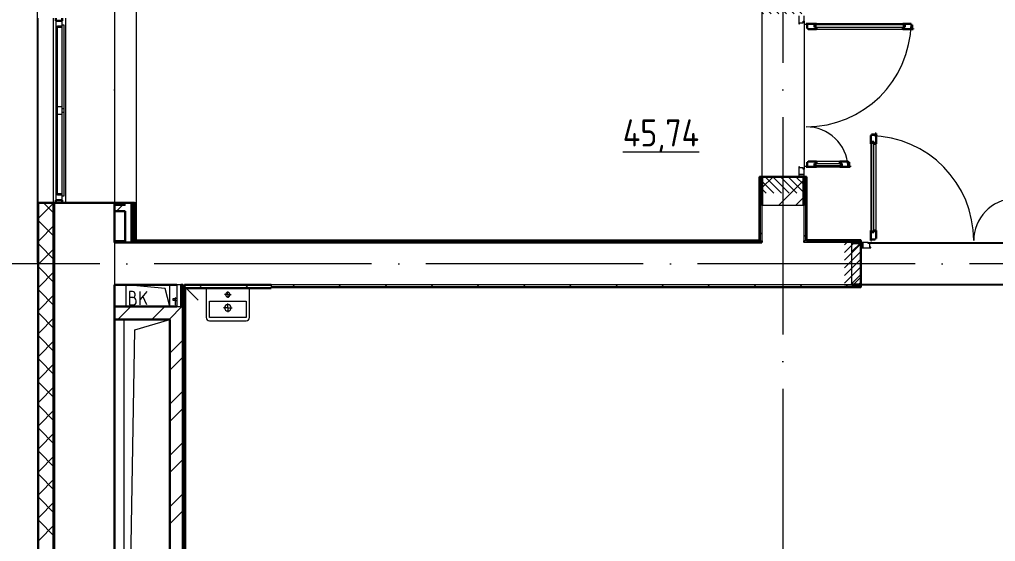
# Model space of a CAD drawing. Header units: millimetres. Extents: x -88595 to 880822, y -1054509 to -148035.
# Drawn here: x 145590 to 154568, y -279259 to -274454 of the extents above; entities that cross this region are included whole.
import ezdxf

# ---------------------------------------------------------------- set-up
doc = ezdxf.new("R2010")
doc.units = ezdxf.units.MM
doc.linetypes.add('ADSK_Линия сетки', pattern=[25, 20, -2.5, 0, -2.5])
doc.linetypes.add('ADSK_Штриховая_ш2 п1_5', pattern=[4.5, 3, -1.5])
for name, color, linetype, lineweight in [('_ Окна', 7, 'Continuous', 30), ('Двери', 7, 'Continuous', 9), ('Марки помещений', 7, 'Continuous', 20), ('Оборудование', 7, 'Continuous', 18), ('Ограждение', 7, 'Continuous', 9), ('Окна', 7, 'Continuous', 9), ('Оси', 7, 'Continuous', 9), ('Перекрытие', 7, 'Continuous', 18), ('Стены внутренние', 7, 'Continuous', 18), ('Стены наружные', 7, 'Continuous', 18), ('Стены штриховка', 7, 'Continuous', 9), ('Узлы', 7, 'Continuous', 18)]:
    doc.layers.add(name, color=color, linetype=linetype, lineweight=lineweight)
doc.layers.add('Двери открывание', color=7, linetype='Continuous', lineweight=9, true_color=0xc0c0c0)
doc.styles.add('GOST Common_3', font='GOST_Common.ttf', dxfattribs={"width": 0.9, "height": 2.5})

# ---------------------------------------------------------------- blocks, each defined once
blk = doc.blocks.new('1 этаж')
at = {"layer": 'Двери', "lineweight": 18, "true_color": 0xff0000}
h = blk.add_hatch(dxfattribs=at)
h.set_pattern_fill('FP_2', color=1, angle=-90, style=0, pattern_type=2)
h.set_pattern_definition([(315, (188742.71, 653287.605), (35.3553, 35.3553), [])])
h.paths.add_polyline_path([(188547.7, 652412.6), (188547.7, 652262.6), (188937.7, 652262.6), (188937.7, 652412.6), (188597.1, 652412.6)])
h.paths.add_polyline_path([(188547.7, 653912.6), (188937.7, 653912.6), (188937.7, 654062.6), (188547.7, 654062.6)])
h = blk.add_hatch(dxfattribs=at)
h.set_pattern_fill('FP_2', color=1, style=0, pattern_type=2)
h.set_pattern_definition([(45, (190082.71, 651612.605), (-35.3553, 35.3553), [])])
h.paths.add_polyline_path([(190957.7, 651417.6), (191107.7, 651417.6), (191107.7, 651807.6), (190957.7, 651807.6), (190957.7, 651466.9)])
h.paths.add_polyline_path([(189457.7, 651417.6), (189457.7, 651807.6), (189307.7, 651807.6), (189307.7, 651417.6)])
at = {"layer": 'Ограждение'}
h = blk.add_hatch(dxfattribs=at)
h.set_pattern_fill('FP_25', color=256, style=0, pattern_type=2)
h.set_pattern_definition([(0, (215928.7, 665702.34), (0, 600), []), (90, (215928.7, 665702.34), (-600, 4e-14), [])])
h.paths.add_polyline_path([(188957.7, 651827.6), (188962.7, 651832.6), (188962.7, 652412.6), (188957.7, 652412.6), (188957.7, 651829.3)])
at = {"lineweight": 18}
for p, q in [((183060.5, 651384.2), (182700.7, 651417.6)), ((182700.7, 651217.6), (182700.7, 651417.6)), ((183100.7, 651217.6), (183060.5, 651384.2)), ((182759.8, 651355.3), (182729.8, 651355.3)), ((182729.8, 651355.3), (182729.8, 651235.3)), ((182763.1, 651302), (182729.8, 651302)), ((182783.1, 651322), (182783.1, 651332)), ((182889.8, 651355.3), (182829.8, 651283.8)), ((182829.8, 651235.3), (182829.8, 651355.3)), ((182889.8, 651235.3), (182853.8, 651312.5)), ((182729.8, 651235.3), (182766.4, 651235.3)), ((182793.1, 651262), (182793.1, 651272)), ((182682.7, 645462.6), (182682.7, 651097.6)), ((182781, 651002.8), (183100.7, 651097.6)), ((182682.7, 645462.6), (182781, 651002.8))]:
    blk.add_line(p, q, dxfattribs=at)
for centre, radius, start, end in [((182759.8, 651332), 23.3, 0, 90), ((182763.1, 651322), 20, 270, 0), ((182763.1, 651272), 30, 0, 90), ((182766.4, 651262), 26.7, 270, 0)]:
    blk.add_arc(centre, radius, start, end, dxfattribs=at)
at = {"layer": '_ Окна'}
for p, q in [((182052.7, 653872.6), (182052.7, 653847.6)), ((182052.7, 653847.6), (182110.7, 653847.6)), ((182110.7, 653847.6), (182110.7, 653872.6)), ((182110.7, 652197.6), (182052.7, 652197.6)), ((182052.7, 652197.6), (182052.7, 652172.6)), ((182110.7, 652172.6), (182110.7, 652197.6))]:
    blk.add_line(p, q, dxfattribs=at)
at = {"layer": '_ Окна', "lineweight": 18}
for p, q in [((182110.7, 653847.6), (182052.7, 653847.6)), ((182052.7, 653847.6), (182052.7, 653788.2)), ((182110.7, 653809.6), (182110.7, 653847.6)), ((182052.7, 653788.2), (182069.7, 653783.6)), ((182069.7, 653801.6), (182110.7, 653801.6)), ((182069.7, 653789.6), (182069.7, 653801.6)), ((182069.7, 652261.6), (182052.7, 652257)), ((182052.7, 652257), (182052.7, 652197.6)), ((182052.7, 652197.6), (182110.7, 652197.6)), ((182069.7, 652243.6), (182069.7, 652255.6)), ((182110.7, 652243.6), (182069.7, 652243.6)), ((182110.7, 652197.6), (182110.7, 652235.6))]:
    blk.add_line(p, q, dxfattribs=at)
at = {"layer": 'Двери'}
for p, q in [((188887.7, 653892.6), (188887.7, 653820.6)), ((188887.7, 653820.6), (188895.7, 653820.6)), ((188895.7, 653820.6), (188895.7, 653829.6)), ((188895.7, 653829.6), (188929.7, 653829.6)), ((188929.7, 653829.6), (188929.7, 653843.6)), ((188929.7, 653843.6), (188937.7, 653843.6)), ((188937.7, 653843.6), (188937.7, 653892.6)), ((189031.7, 653811.6), (189031.7, 653790.6)), ((189863.7, 653811.6), (189031.7, 653811.6)), ((189845.7, 653820.6), (189049.7, 653820.6)), ((189863.7, 653790.6), (189863.7, 653811.6)), ((189031.7, 653790.6), (189863.7, 653790.6)), ((189049.7, 653770.6), (189845.7, 653770.6)), ((189558.7, 652733.6), (189558.7, 651901.6)), ((189579.7, 652733.6), (189558.7, 652733.6)), ((189579.7, 651901.6), (189579.7, 652733.6)), ((189549.7, 652715.6), (189549.7, 651919.6)), ((189599.7, 651919.6), (189599.7, 652715.6)), ((189265.7, 652554.6), (189049.7, 652554.6)), ((188895.7, 652504.6), (188887.7, 652504.6)), ((188887.7, 652504.6), (188887.7, 652432.6)), ((188895.7, 652495.6), (188895.7, 652504.6)), ((188929.7, 652495.6), (188895.7, 652495.6)), ((188929.7, 652481.6), (188929.7, 652495.6)), ((188937.7, 652481.6), (188929.7, 652481.6)), ((188937.7, 652432.6), (188937.7, 652481.6)), ((189031.7, 652534.6), (189283.7, 652534.6)), ((189031.7, 652513.6), (189031.7, 652534.6)), ((189283.7, 652513.6), (189031.7, 652513.6)), ((189049.7, 652504.6), (189265.7, 652504.6)), ((189283.7, 652534.6), (189283.7, 652513.6)), ((188937.7, 652432.6), (188887.7, 652432.6)), ((188887.7, 652432.6), (188887.7, 652412.6)), ((188887.7, 652432.6), (188937.7, 652432.6)), ((188887.7, 652412.6), (188937.7, 652412.6)), ((188937.7, 652412.6), (188937.7, 652432.6)), ((189558.7, 651901.6), (189579.7, 651901.6)), ((189457.7, 651807.6), (189457.7, 651757.6)), ((189477.7, 651807.6), (189457.7, 651807.6)), ((189457.7, 651757.6), (189477.7, 651757.6)), ((189477.7, 651757.6), (189477.7, 651807.6)), ((189526.7, 651807.6), (189477.7, 651807.6)), ((189477.7, 651807.6), (189477.7, 651757.6)), ((189477.7, 651757.6), (189549.7, 651757.6)), ((189526.7, 651799.6), (189526.7, 651807.6)), ((189540.7, 651799.6), (189526.7, 651799.6)), ((189540.7, 651765.6), (189540.7, 651799.6)), ((189549.7, 651765.6), (189540.7, 651765.6)), ((189549.7, 651757.6), (189549.7, 651765.6))]:
    blk.add_line(p, q, dxfattribs=at)
at = {"layer": 'Двери', "lineweight": 30}
for p, q in [((189049.7, 653820.6), (188955.7, 653820.6)), ((188955.7, 653820.6), (188955.7, 653812.6)), ((188955.7, 653812.6), (188964.7, 653812.6)), ((188964.7, 653812.6), (188964.7, 653778.6)), ((189031.7, 653811.6), (189049.7, 653811.6)), ((189031.7, 653790.6), (189031.7, 653811.6)), ((189049.7, 653811.6), (189049.7, 653820.6)), ((189921.7, 653820.6), (189845.7, 653820.6)), ((189845.7, 653811.6), (189845.7, 653820.6)), ((189863.7, 653811.6), (189845.7, 653811.6)), ((189863.7, 653790.6), (189863.7, 653811.6)), ((189921.7, 653812.6), (189921.7, 653820.6)), ((189930.7, 653812.6), (189921.7, 653812.6)), ((189930.7, 653778.6), (189930.7, 653812.6)), ((188964.7, 653778.6), (188973.7, 653778.6)), ((188973.7, 653778.6), (188973.7, 653770.6)), ((188973.7, 653770.6), (189049.7, 653770.6)), ((189049.7, 653790.6), (189031.7, 653790.6)), ((189049.7, 653770.6), (189049.7, 653790.6)), ((189845.7, 653790.6), (189863.7, 653790.6)), ((189845.7, 653770.6), (189845.7, 653790.6)), ((189845.7, 653770.6), (189939.7, 653770.6)), ((189939.7, 653778.6), (189930.7, 653778.6)), ((189939.7, 653770.6), (189939.7, 653778.6)), ((189557.7, 652791.6), (189549.7, 652791.6)), ((189549.7, 652791.6), (189549.7, 652715.6)), ((189591.7, 652800.6), (189557.7, 652800.6)), ((189557.7, 652800.6), (189557.7, 652791.6)), ((189558.7, 652733.6), (189558.7, 652715.6)), ((189579.7, 652733.6), (189558.7, 652733.6)), ((189579.7, 652715.6), (189579.7, 652733.6)), ((189599.7, 652809.6), (189591.7, 652809.6)), ((189591.7, 652809.6), (189591.7, 652800.6)), ((189599.7, 652715.6), (189599.7, 652809.6)), ((189558.7, 652715.6), (189549.7, 652715.6)), ((189599.7, 652715.6), (189579.7, 652715.6)), ((188964.7, 652546.6), (188964.7, 652512.6)), ((188973.7, 652546.6), (188964.7, 652546.6)), ((189049.7, 652554.6), (188973.7, 652554.6)), ((188973.7, 652554.6), (188973.7, 652546.6)), ((189049.7, 652554.6), (189049.7, 652534.6)), ((189341.7, 652554.6), (189265.7, 652554.6)), ((189265.7, 652554.6), (189265.7, 652534.6)), ((189341.7, 652546.6), (189341.7, 652554.6)), ((189350.7, 652546.6), (189341.7, 652546.6)), ((189350.7, 652512.6), (189350.7, 652546.6)), ((188964.7, 652512.6), (188955.7, 652512.6)), ((188955.7, 652512.6), (188955.7, 652504.6)), ((188955.7, 652504.6), (189049.7, 652504.6)), ((189049.7, 652534.6), (189031.7, 652534.6)), ((189031.7, 652534.6), (189031.7, 652513.6)), ((189031.7, 652513.6), (189049.7, 652513.6)), ((189049.7, 652513.6), (189049.7, 652504.6)), ((189265.7, 652534.6), (189283.7, 652534.6)), ((189265.7, 652513.6), (189265.7, 652504.6)), ((189283.7, 652513.6), (189265.7, 652513.6)), ((189265.7, 652504.6), (189359.7, 652504.6)), ((189283.7, 652534.6), (189283.7, 652513.6)), ((189359.7, 652512.6), (189350.7, 652512.6)), ((189359.7, 652504.6), (189359.7, 652512.6)), ((189549.7, 651919.6), (189549.7, 651825.6)), ((189558.7, 651919.6), (189549.7, 651919.6)), ((189558.7, 651901.6), (189558.7, 651919.6)), ((189579.7, 651919.6), (189579.7, 651901.6)), ((189599.7, 651919.6), (189579.7, 651919.6)), ((189599.7, 651843.6), (189599.7, 651919.6)), ((189557.7, 651825.6), (189557.7, 651834.6)), ((189557.7, 651834.6), (189591.7, 651834.6)), ((189579.7, 651901.6), (189558.7, 651901.6)), ((189591.7, 651834.6), (189591.7, 651843.6)), ((189591.7, 651843.6), (189599.7, 651843.6)), ((189549.7, 651825.6), (189557.7, 651825.6))]:
    blk.add_line(p, q, dxfattribs=at)
at = {"layer": 'Двери', "linetype": 'ADSK_Штриховая_ш2 п1_5'}
for p, q in [((188937.7, 652412.6), (188547.7, 652412.6)), ((188547.7, 652412.6), (188547.7, 652262.6)), ((188937.7, 652262.6), (188937.7, 652412.6)), ((189457.7, 651807.6), (189307.7, 651807.6)), ((189457.7, 651417.6), (189457.7, 651807.6)), ((189307.7, 651417.6), (189457.7, 651417.6))]:
    blk.add_line(p, q, dxfattribs=at)
at = {"layer": 'Двери открывание'}
for centre, radius, start, end in [((188955.7, 653838.6), 966, 270, 358.93231), ((188955.7, 652486.6), 386, 2.67279, 90), ((189531.7, 651825.6), 966, 0, 88.93231), ((190883.7, 651825.6), 386, 92.67279, 180)]:
    blk.add_arc(centre, radius, start, end, dxfattribs=at)
at = {"layer": 'Оборудование'}
for p, q in [((183202.1, 651417.6), (183165.7, 651417.6)), ((183165.7, 651417.6), (183165.7, 651217.6)), ((183203, 651218.5), (183203, 651416.7)), ((183212.8, 651410.6), (183203, 651410.6)), ((183212.8, 651389.6), (183214.1, 651389.6)), ((183214.2, 651389.6), (183212.8, 651389.6)), ((183213.7, 651225.6), (183213.7, 651409.6)), ((183220.7, 651398.6), (183215.2, 651398.6)), ((183220.7, 651417.6), (183362.1, 651276.2)), ((183220.7, 651236.6), (183220.7, 651398.6)), ((183147.9, 651290.2), (183130.4, 651290.2)), ((183130.4, 651290.2), (183130.4, 651278)), ((183149.8, 651292.2), (183147.9, 651290.2)), ((183147.9, 651290.2), (183147.9, 651278)), ((183165.7, 651293.8), (183149.8, 651293.8)), ((183149.8, 651293.8), (183149.8, 651274.5)), ((183155.3, 651297.2), (183150.3, 651297.2)), ((183150.3, 651297.2), (183150.3, 651288.9)), ((183155.3, 651288.9), (183155.3, 651297.2)), ((183222.7, 651314.1), (183220.7, 651314.1)), ((183222.7, 651310.1), (183222.7, 651314.1)), ((183222.7, 651310.1), (183222.7, 651249.6)), ((183130.4, 651278), (183147.9, 651278)), ((183147.9, 651278), (183149.8, 651276)), ((183149.8, 651274.5), (183165.7, 651274.5)), ((183150.3, 651279.3), (183150.3, 651233.5)), ((183150.3, 651233.5), (183155.3, 651233.5)), ((183155.3, 651233.5), (183155.3, 651279.3)), ((183165.7, 651217.6), (183202.1, 651217.6)), ((183203, 651224.6), (183212.8, 651224.6)), ((183214.1, 651245.6), (183212.8, 651245.6)), ((183214.2, 651245.6), (183212.8, 651245.6)), ((183215.2, 651236.6), (183220.7, 651236.6)), ((183220.7, 651245.6), (183222.7, 651245.6)), ((183222.7, 651245.6), (183222.7, 651249.6))]:
    blk.add_line(p, q, dxfattribs=at)
for points, knots in [([(183203, 651416.7), (183203, 651416.8), (183203, 651416.9), (183202.9, 651417.1), (183202.8, 651417.2), (183202.7, 651417.4), (183202.5, 651417.5), (183202.3, 651417.6), (183202.2, 651417.6), (183202.1, 651417.6)], [-1, -1, -1, -1, -0.833333, -0.75, -0.583333, -0.458333, -0.333333, -0.166667, 0, 0, 0, 0]), ([(183213.7, 651409.6), (183213.7, 651409.7), (183213.7, 651409.9), (183213.6, 651410), (183213.6, 651410.1), (183213.5, 651410.2), (183213.4, 651410.4), (183213.2, 651410.5), (183213, 651410.6), (183212.8, 651410.6), (183212.8, 651410.6)], [-1, -1, -1, -1, -0.833333, -0.75, -0.666667, -0.583333, -0.458333, -0.333333, -0.166667, 0, 0, 0, 0]), ([(183215.2, 651398.6), (183215.1, 651398.6), (183214.9, 651398.6), (183214.7, 651398.7), (183214.5, 651398.8), (183214.3, 651398.9), (183214.2, 651399.1), (183214, 651399.2), (183213.9, 651399.4), (183213.8, 651399.5), (183213.7, 651399.8), (183213.7, 651400), (183213.7, 651400.1)], [-1, -1, -1, -1, -0.833333, -0.75, -0.666667, -0.583333, -0.5, -0.416667, -0.333333, -0.25, -0.166667, 0, 0, 0, 0]), ([(183202.1, 651217.6), (183202.2, 651217.6), (183202.3, 651217.6), (183202.5, 651217.7), (183202.7, 651217.8), (183202.8, 651218), (183202.9, 651218.1), (183203, 651218.3), (183203, 651218.4), (183203, 651218.5)], [0, 0, 0, 0, 0.166667, 0.333333, 0.458333, 0.583333, 0.708333, 0.833333, 1, 1, 1, 1]), ([(183212.8, 651224.6), (183212.8, 651224.6), (183213, 651224.6), (183213.2, 651224.7), (183213.4, 651224.8), (183213.5, 651225), (183213.6, 651225.1), (183213.6, 651225.2), (183213.7, 651225.4), (183213.7, 651225.5), (183213.7, 651225.6)], [0, 0, 0, 0, 0.166667, 0.333333, 0.458333, 0.583333, 0.666667, 0.75, 0.833333, 1, 1, 1, 1]), ([(183213.7, 651235.1), (183213.7, 651235.2), (183213.7, 651235.4), (183213.8, 651235.7), (183213.9, 651235.8), (183214, 651236), (183214.2, 651236.2), (183214.3, 651236.3), (183214.5, 651236.4), (183214.7, 651236.5), (183214.9, 651236.6), (183215.1, 651236.6), (183215.2, 651236.6)], [0, 0, 0, 0, 0.166667, 0.25, 0.333333, 0.416667, 0.5, 0.583333, 0.666667, 0.75, 0.833333, 1, 1, 1, 1])]:
    blk.add_open_spline(points, degree=3, knots=knots, dxfattribs=at)
at = {"layer": 'Ограждение'}
for p, q in [((182792.7, 659532.6), (182792.7, 651827.6)), ((182142.7, 653872.6), (182142.7, 652172.6)), ((182592.7, 653872.6), (182592.7, 652172.6)), ((182792.7, 653872.6), (182792.7, 652172.6)), ((188522.7, 652412.6), (188527.7, 652412.6)), ((188522.7, 652412.6), (188522.7, 651832.6)), ((188957.7, 652412.6), (188962.7, 652412.6)), ((188962.7, 651832.6), (188962.7, 652412.6)), ((182792.7, 652172.6), (182777.7, 652172.6)), ((182792.7, 651832.6), (188522.7, 651832.6)), ((188527.7, 651827.6), (188522.7, 651832.6)), ((188962.7, 651832.6), (188957.7, 651827.6)), ((189457.7, 651832.6), (188962.7, 651832.6)), ((189457.7, 651832.6), (189457.7, 651827.6)), ((182692.7, 651822.6), (182592.7, 651822.6)), ((183245.7, 651387.7), (183245.7, 645762.6)), ((184035.7, 651392.6), (189457.7, 651392.6)), ((189457.7, 651397.6), (189457.7, 651392.6))]:
    blk.add_line(p, q, dxfattribs=at)
at = {"layer": 'Окна'}
for p, q in [((182110.7, 653037.6), (182110.7, 653809.6)), ((182110.7, 653809.6), (182127.7, 653809.6)), ((182127.7, 653809.6), (182127.7, 653037.6)), ((182052.7, 653788.2), (182052.7, 652257)), ((182069.7, 653057.6), (182069.7, 653789.6)), ((182069.7, 653789.6), (182110.7, 653789.6)), ((182069.7, 652987.6), (182069.7, 653057.6)), ((182110.7, 653057.6), (182069.7, 653057.6)), ((182110.7, 653007.6), (182110.7, 653037.6)), ((182127.7, 653037.6), (182110.7, 653037.6)), ((182110.7, 652235.6), (182110.7, 653007.6)), ((182110.7, 653007.6), (182127.7, 653007.6)), ((182127.7, 653037.6), (182127.7, 653007.6)), ((182127.7, 653007.6), (182127.7, 652235.6)), ((182069.7, 652255.6), (182069.7, 652987.6)), ((182069.7, 652987.6), (182110.7, 652987.6)), ((182110.7, 652255.6), (182069.7, 652255.6)), ((182127.7, 652235.6), (182110.7, 652235.6))]:
    blk.add_line(p, q, dxfattribs=at)
at = {"layer": 'Оси', "linetype": 'ADSK_Линия сетки', "ltscale": 100}
for p, q in [((182592.7, 662962.6), (182592.7, 631836.5)), ((188742.7, 662962.6), (188742.7, 631836.5)), ((252460, 651612.6), (175520.4, 651612.6))]:
    blk.add_line(p, q, dxfattribs=at)
at = {"layer": 'Перекрытие', "color": 49, "ltscale": 100, "true_color": 0x464646}
for p, q in [((189526.7, 651807.6), (190888.7, 651807.6)), ((182700.7, 651217.6), (182700.7, 651417.6)), ((182682.7, 645462.6), (182682.7, 651097.6))]:
    blk.add_line(p, q, dxfattribs=at)
at = {"layer": 'Стены внутренние'}
for p, q in [((188547.7, 654937.6), (188547.7, 651822.6)), ((181890.7, 652172.6), (181890.7, 653872.6)), ((188937.7, 653843.6), (188937.7, 652481.6)), ((182042.7, 652172.6), (182042.7, 644912.6)), ((188932.7, 652147.6), (188552.7, 652147.6)), ((188937.7, 651822.6), (188937.7, 652147.6)), ((189377.7, 651807.6), (188937.7, 651807.6)), ((189377.7, 651422.6), (189377.7, 651802.6)), ((183220.7, 651417.6), (183235.7, 651417.6)), ((189457.7, 651417.6), (191027.7, 651417.6))]:
    blk.add_line(p, q, dxfattribs=at)
at = {"layer": 'Стены внутренние', "lineweight": 30}
for p, q in [((182592.7, 652172.6), (181890.7, 652172.6)), ((181890.7, 652172.6), (181890.7, 644760.6)), ((182592.7, 651807.6), (182592.7, 652097.6)), ((188552.7, 652147.6), (188547.7, 652147.6)), ((188937.7, 652147.6), (188932.7, 652147.6)), ((182692.7, 651807.6), (182592.7, 651807.6)), ((188547.7, 651822.6), (188547.7, 651807.6)), ((188937.7, 651807.6), (188937.7, 651822.6)), ((189377.7, 651802.6), (189377.7, 651807.6)), ((182592.7, 651217.6), (182592.7, 651417.6)), ((182592.7, 651417.6), (183165.7, 651417.6)), ((183202.3, 651417.6), (183220.7, 651417.6)), ((183235.7, 651417.6), (184035.7, 651417.6)), ((189377.7, 651417.6), (189377.7, 651422.6)), ((182592.7, 645462.6), (182592.7, 651097.6))]:
    blk.add_line(p, q, dxfattribs=at)
at = {"layer": 'Стены внутренние', "linetype": 'Continuous', "lineweight": 9}
for p, q in [((181892.7, 652031), (182034.3, 652172.6)), ((181923.3, 652170.6), (181923, 652171.2)), ((182042.7, 652070.7), (181942.8, 652170.6)), ((181892.7, 652087.9), (181892.7, 652087.9)), ((182042.7, 651858.6), (181892.7, 652008.6)), ((181892.7, 651818.9), (182042.7, 651968.9)), ((182042.7, 651646.5), (181892.7, 651796.5)), ((181892.7, 651783.1), (181892.7, 651783.1)), ((181892.7, 651606.8), (182042.7, 651756.8)), ((182042.7, 651434.3), (181892.7, 651584.3)), ((181892.7, 651394.6), (182042.7, 651544.6)), ((181892.6, 651411), (181890.7, 651414.2)), ((182042.7, 651222.2), (181892.7, 651372.2)), ((181892.7, 651182.5), (182042.7, 651332.5)), ((181892.7, 651207.5), (181890.7, 651211)), ((181892.7, 651173.5), (181892.7, 651173.5)), ((182042.7, 651010.1), (181892.7, 651160.1)), ((181892.7, 650970.4), (182042.7, 651120.4)), ((181892.7, 650970.3), (181892.7, 650970.3)), ((182042.7, 650797.9), (181892.7, 650947.9)), ((181892.7, 650758.2), (182042.7, 650908.2)), ((181892.7, 650746.7), (181890.7, 650743.3)), ((182042.7, 650585.8), (181892.7, 650735.8)), ((181892.7, 650546.1), (182042.7, 650696.1)), ((181892.7, 650665.5), (181892.7, 650665.5)), ((182042.7, 650373.7), (181892.7, 650523.7)), ((181892.7, 650334), (182042.7, 650484)), ((182042.7, 650161.5), (181892.7, 650311.5)), ((181892.7, 650121.8), (182042.7, 650271.8)), ((182042.7, 649949.4), (181892.7, 650099.4)), ((181892.7, 649909.7), (182042.7, 650059.7)), ((181892.7, 650055.9), (181892.7, 650055.9)), ((182042.7, 649737.3), (181892.7, 649887.3)), ((181892.7, 649852.7), (181892.7, 649852.7)), ((181892.7, 649697.6), (182042.7, 649847.6)), ((182042.7, 649525.2), (181892.7, 649675.2)), ((181892.7, 649485.4), (182042.7, 649635.4)), ((181892.7, 649547.9), (181892.7, 649547.9)), ((182042.7, 649313), (181892.7, 649463)), ((181892.7, 649273.3), (182042.7, 649423.3)), ((181892.7, 649324.3), (181890.7, 649320.9)), ((182042.7, 649100.9), (181892.7, 649250.9)), ((181892.7, 649061.2), (182042.7, 649211.2))]:
    blk.add_line(p, q, dxfattribs=at)
at = {"layer": 'Стены наружные'}
for p, q in [((181885.7, 651622.6), (181885.7, 654422.6)), ((182032.7, 652172.6), (182032.7, 653872.6)), ((181885.7, 652172.6), (181890.7, 652172.6)), ((182592.7, 651815.1), (182607.7, 651815.1)), ((182607.7, 651822.6), (182607.7, 651815.1)), ((189526.7, 651802.6), (190777.7, 651802.6)), ((181890.7, 651622.6), (181885.7, 651622.6)), ((183100.7, 651217.6), (183100.7, 651417.6)), ((189377.7, 651417.6), (184035.7, 651417.6)), ((190777.7, 651422.6), (189457.7, 651422.6))]:
    blk.add_line(p, q, dxfattribs=at)
at = {"layer": 'Стены наружные', "lineweight": 30}
for p, q in [((188547.7, 652412.6), (188527.7, 652412.6)), ((188527.7, 652412.6), (188527.7, 651827.6)), ((188547.7, 652147.6), (188547.7, 652412.6)), ((188932.7, 652412.6), (188552.7, 652412.6)), ((188552.7, 652412.6), (188552.7, 652147.6)), ((188932.7, 652147.6), (188932.7, 652412.6)), ((188957.7, 652412.6), (188937.7, 652412.6)), ((188937.7, 652412.6), (188937.7, 652147.6)), ((188957.7, 651827.6), (188957.7, 652412.6)), ((182032.7, 652172.6), (182032.7, 644912.6)), ((182777.7, 652172.6), (182592.7, 652172.6)), ((182592.7, 652172.6), (182592.7, 652097.6)), ((182592.7, 652097.6), (182692.7, 652097.6)), ((182692.7, 652097.6), (182692.7, 651807.6)), ((182777.7, 651827.6), (182777.7, 652172.6)), ((182692.7, 651807.6), (188547.7, 651807.6)), ((182772.7, 651822.6), (182772.7, 651827.6)), ((188532.7, 651822.6), (182772.7, 651822.6)), ((188527.7, 651827.6), (182777.7, 651827.6)), ((188532.7, 651827.6), (188532.7, 651822.6)), ((188952.7, 651822.6), (188952.7, 651827.6)), ((189457.7, 651827.6), (188957.7, 651827.6)), ((189377.7, 651807.6), (189457.7, 651807.6)), ((189457.7, 651802.6), (189377.7, 651802.6)), ((189457.7, 651807.6), (189457.7, 651827.6)), ((189457.7, 651422.6), (189457.7, 651802.6)), ((183220.7, 651417.6), (183220.7, 651398.6)), ((183240.7, 651402.6), (183235.7, 651402.6)), ((183235.7, 651402.6), (183235.7, 645642.6)), ((183235.7, 651387.6), (184035.7, 651387.6)), ((183240.7, 645647.6), (183240.7, 651402.6)), ((184035.7, 651397.6), (189457.7, 651397.6)), ((184035.7, 651387.6), (184035.7, 651397.6)), ((189377.7, 651422.6), (189457.7, 651422.6)), ((189457.7, 651417.6), (189377.7, 651417.6)), ((189457.7, 651397.6), (189457.7, 651417.6)), ((183165.7, 651217.6), (182592.7, 651217.6)), ((182592.7, 651217.6), (182592.7, 651097.6)), ((183220.7, 651217.6), (183202.3, 651217.6)), ((183220.7, 651236.6), (183220.7, 645637.6)), ((182592.7, 651097.6), (183100.7, 651097.6)), ((183100.7, 651097.6), (183100.7, 645462.6))]:
    blk.add_line(p, q, dxfattribs=at)
at = {"layer": 'Стены наружные', "linetype": 'Continuous', "lineweight": 9}
for p, q in [((188527.7, 652372.8), (188532.7, 652377.8)), ((188552.7, 652313.1), (188652.2, 652412.6)), ((188701.5, 652147.6), (188932.7, 652378.8)), ((188952.7, 652373.5), (188957.7, 652378.5)), ((188527.7, 652302.1), (188532.7, 652307.1)), ((188532.7, 652307.1), (188547.7, 652322.1)), ((188937.7, 652287.8), (188952.7, 652302.8)), ((188952.7, 652302.8), (188957.7, 652307.8)), ((188527.7, 652231.4), (188532.7, 652236.4)), ((188858.7, 652147.6), (188932.7, 652221.6)), ((188952.7, 652232.1), (188957.7, 652237.1)), ((182042.7, 652102.3), (182032.7, 652102.3)), ((182612.5, 652097.6), (182662.5, 652147.6)), ((182645.7, 652147.6), (182658.2, 652160.1)), ((182658.2, 652160.1), (182670.7, 652172.6)), ((182772.7, 652133.2), (182777.7, 652138.2)), ((188527.7, 652160.7), (188532.7, 652165.7)), ((188952.7, 652161.4), (188957.7, 652166.4)), ((182742.7, 652032.5), (182755.2, 652045)), ((182755.2, 652045), (182767.7, 652057.5)), ((182767.7, 652057.5), (182772.7, 652062.5)), ((182772.7, 652062.5), (182777.7, 652067.5)), ((188527.7, 652089.9), (188532.7, 652094.9)), ((188527.7, 652019.2), (188532.7, 652024.2)), ((188952.7, 652090.7), (188957.7, 652095.7)), ((188952.7, 652020), (188957.7, 652025)), ((182042.7, 652002.3), (182032.7, 652002.3)), ((182772.7, 651991.8), (182777.7, 651996.8)), ((182772.7, 651921.1), (182777.7, 651926.1)), ((188527.7, 651948.5), (188532.7, 651953.5)), ((188952.7, 651949.3), (188957.7, 651954.3)), ((182042.7, 651902.3), (182032.7, 651902.3)), ((182742.7, 651820.4), (182755.2, 651832.9)), ((182755.2, 651832.9), (182767.7, 651845.4)), ((182772.7, 651850.4), (182777.7, 651855.4)), ((188527.7, 651877.8), (188532.7, 651882.8)), ((188532.7, 651882.8), (188547.7, 651897.8)), ((188937.7, 651863.5), (188952.7, 651878.5)), ((188952.7, 651878.5), (188957.7, 651883.5)), ((182042.7, 651802.3), (182032.7, 651802.3)), ((182815.7, 651822.6), (182820.7, 651827.6)), ((182886.4, 651822.6), (182891.4, 651827.6)), ((182928.7, 651807.6), (182928.7, 651822.6)), ((182957.1, 651822.6), (182962.1, 651827.6)), ((183027.8, 651822.6), (183032.8, 651827.6)), ((183098.5, 651822.6), (183103.5, 651827.6)), ((183169.2, 651822.6), (183174.2, 651827.6)), ((183239.9, 651822.6), (183244.9, 651827.6)), ((183310.6, 651822.6), (183315.6, 651827.6)), ((183381.3, 651822.6), (183386.3, 651827.6)), ((183452, 651822.6), (183457, 651827.6)), ((183522.8, 651822.6), (183527.8, 651827.6)), ((183528.7, 651807.6), (183528.7, 651822.6)), ((183593.5, 651822.6), (183598.5, 651827.6)), ((183664.2, 651822.6), (183669.2, 651827.6)), ((183734.9, 651822.6), (183739.9, 651827.6)), ((183805.6, 651822.6), (183810.6, 651827.6)), ((183876.3, 651822.6), (183881.3, 651827.6)), ((183947, 651822.6), (183952, 651827.6)), ((184017.7, 651822.6), (184022.7, 651827.6)), ((184088.4, 651822.6), (184093.4, 651827.6)), ((184128.7, 651807.6), (184128.7, 651822.6)), ((184159.2, 651822.6), (184164.2, 651827.6)), ((184229.9, 651822.6), (184234.9, 651827.6)), ((184300.6, 651822.6), (184305.6, 651827.6)), ((184371.3, 651822.6), (184376.3, 651827.6)), ((184442, 651822.6), (184447, 651827.6)), ((184512.7, 651822.6), (184517.7, 651827.6)), ((184583.4, 651822.6), (184588.4, 651827.6)), ((184654.1, 651822.6), (184659.1, 651827.6)), ((184724.8, 651822.6), (184729.8, 651827.6)), ((184728.7, 651807.6), (184728.7, 651822.6)), ((184795.6, 651822.6), (184800.6, 651827.6)), ((184866.3, 651822.6), (184871.3, 651827.6)), ((184937, 651822.6), (184942, 651827.6)), ((185007.7, 651822.6), (185012.7, 651827.6)), ((185078.4, 651822.6), (185083.4, 651827.6)), ((185149.1, 651822.6), (185154.1, 651827.6)), ((185219.8, 651822.6), (185224.8, 651827.6)), ((185290.5, 651822.6), (185295.5, 651827.6)), ((185328.7, 651807.6), (185328.7, 651822.6)), ((185361.2, 651822.6), (185366.2, 651827.6)), ((185431.9, 651822.6), (185436.9, 651827.6)), ((185502.7, 651822.6), (185507.7, 651827.6)), ((185573.4, 651822.6), (185578.4, 651827.6)), ((185644.1, 651822.6), (185649.1, 651827.6)), ((185714.8, 651822.6), (185719.8, 651827.6)), ((185785.5, 651822.6), (185790.5, 651827.6)), ((185856.2, 651822.6), (185861.2, 651827.6)), ((185926.9, 651822.6), (185931.9, 651827.6)), ((185928.7, 651807.6), (185928.7, 651822.6)), ((185997.6, 651822.6), (186002.6, 651827.6)), ((186068.3, 651822.6), (186073.3, 651827.6)), ((186139.1, 651822.6), (186144.1, 651827.6)), ((186209.8, 651822.6), (186214.8, 651827.6)), ((186280.5, 651822.6), (186285.5, 651827.6)), ((186351.2, 651822.6), (186356.2, 651827.6)), ((186421.9, 651822.6), (186426.9, 651827.6)), ((186492.6, 651822.6), (186497.6, 651827.6)), ((186528.7, 651807.6), (186528.7, 651822.6)), ((186563.3, 651822.6), (186568.3, 651827.6)), ((186634, 651822.6), (186639, 651827.6)), ((186704.7, 651822.6), (186709.7, 651827.6)), ((186775.5, 651822.6), (186780.5, 651827.6)), ((186846.2, 651822.6), (186851.2, 651827.6)), ((186916.9, 651822.6), (186921.9, 651827.6)), ((186987.6, 651822.6), (186992.6, 651827.6)), ((187058.3, 651822.6), (187063.3, 651827.6)), ((187128.7, 651807.6), (187128.7, 651822.6)), ((187129, 651822.6), (187134, 651827.6)), ((187199.7, 651822.6), (187204.7, 651827.6)), ((187270.4, 651822.6), (187275.4, 651827.6)), ((187341.1, 651822.6), (187346.1, 651827.6)), ((187411.8, 651822.6), (187416.8, 651827.6)), ((187482.6, 651822.6), (187487.6, 651827.6)), ((187553.3, 651822.6), (187558.3, 651827.6)), ((187624, 651822.6), (187629, 651827.6)), ((187694.7, 651822.6), (187699.7, 651827.6)), ((187728.7, 651807.6), (187728.7, 651822.6)), ((187765.4, 651822.6), (187770.4, 651827.6)), ((187836.1, 651822.6), (187841.1, 651827.6)), ((187906.8, 651822.6), (187911.8, 651827.6)), ((187977.5, 651822.6), (187982.5, 651827.6)), ((188048.2, 651822.6), (188053.2, 651827.6)), ((188119, 651822.6), (188124, 651827.6)), ((188189.7, 651822.6), (188194.7, 651827.6)), ((188260.4, 651822.6), (188265.4, 651827.6)), ((188328.7, 651807.6), (188328.7, 651822.6)), ((188331.1, 651822.6), (188336.1, 651827.6)), ((188401.8, 651822.6), (188406.8, 651827.6)), ((188472.5, 651822.6), (188477.5, 651827.6)), ((188967.5, 651822.6), (188972.5, 651827.6)), ((189038.2, 651822.6), (189043.2, 651827.6)), ((189108.9, 651822.6), (189113.9, 651827.6)), ((189179.6, 651822.6), (189184.6, 651827.6)), ((189250.3, 651822.6), (189255.3, 651827.6)), ((189321, 651822.6), (189326, 651827.6)), ((189377.7, 651723.7), (189456.6, 651802.6)), ((189391.7, 651822.6), (189396.7, 651827.6)), ((182042.7, 651702.3), (182032.7, 651702.3)), ((182042.7, 651602.3), (182032.7, 651602.3)), ((182042.7, 651502.3), (182032.7, 651502.3)), ((189390.9, 651422.6), (189457.7, 651489.4)), ((182042.7, 651402.3), (182032.7, 651402.3)), ((183235.7, 651394.1), (183240.7, 651399.1)), ((183370.6, 651387.6), (183400.6, 651417.6)), ((183794.9, 651387.6), (183824.9, 651417.6)), ((184087.7, 651397.6), (184092.7, 651402.6)), ((184158.4, 651397.6), (184163.4, 651402.6)), ((184229.1, 651397.6), (184234.1, 651402.6)), ((184234.1, 651402.6), (184249.1, 651417.6)), ((184299.8, 651397.6), (184304.8, 651402.6)), ((184370.6, 651397.6), (184375.6, 651402.6)), ((184441.3, 651397.6), (184446.3, 651402.6)), ((184512, 651397.6), (184517, 651402.6)), ((184582.7, 651397.6), (184587.7, 651402.6)), ((184653.4, 651397.6), (184658.4, 651402.6)), ((184658.4, 651402.6), (184673.4, 651417.6)), ((184724.1, 651397.6), (184729.1, 651402.6)), ((184794.8, 651397.6), (184799.8, 651402.6)), ((184865.5, 651397.6), (184870.5, 651402.6)), ((184936.2, 651397.6), (184941.2, 651402.6)), ((185006.9, 651397.6), (185011.9, 651402.6)), ((185077.7, 651397.6), (185082.7, 651402.6)), ((185082.7, 651402.6), (185097.7, 651417.6)), ((185148.4, 651397.6), (185153.4, 651402.6)), ((185219.1, 651397.6), (185224.1, 651402.6)), ((185289.8, 651397.6), (185294.8, 651402.6)), ((185360.5, 651397.6), (185365.5, 651402.6)), ((185431.2, 651397.6), (185436.2, 651402.6)), ((185501.9, 651397.6), (185506.9, 651402.6)), ((185506.9, 651402.6), (185521.9, 651417.6)), ((185572.6, 651397.6), (185577.6, 651402.6)), ((185643.3, 651397.6), (185648.3, 651402.6)), ((185714.1, 651397.6), (185719.1, 651402.6)), ((185784.8, 651397.6), (185789.8, 651402.6)), ((185855.5, 651397.6), (185860.5, 651402.6)), ((185926.2, 651397.6), (185931.2, 651402.6)), ((185931.2, 651402.6), (185946.2, 651417.6)), ((185996.9, 651397.6), (186001.9, 651402.6)), ((186067.6, 651397.6), (186072.6, 651402.6)), ((186138.3, 651397.6), (186143.3, 651402.6)), ((186209, 651397.6), (186214, 651402.6)), ((186279.7, 651397.6), (186284.7, 651402.6)), ((186350.5, 651397.6), (186355.5, 651402.6)), ((186355.5, 651402.6), (186370.5, 651417.6)), ((186421.2, 651397.6), (186426.2, 651402.6)), ((186491.9, 651397.6), (186496.9, 651402.6)), ((186562.6, 651397.6), (186567.6, 651402.6)), ((186633.3, 651397.6), (186638.3, 651402.6)), ((186704, 651397.6), (186709, 651402.6)), ((186774.7, 651397.6), (186779.7, 651402.6)), ((186779.7, 651402.6), (186794.7, 651417.6)), ((186845.4, 651397.6), (186850.4, 651402.6)), ((186916.1, 651397.6), (186921.1, 651402.6)), ((186986.8, 651397.6), (186991.8, 651402.6)), ((187057.6, 651397.6), (187062.6, 651402.6)), ((187128.3, 651397.6), (187133.3, 651402.6)), ((187199, 651397.6), (187204, 651402.6)), ((187204, 651402.6), (187219, 651417.6)), ((187269.7, 651397.6), (187274.7, 651402.6)), ((187340.4, 651397.6), (187345.4, 651402.6)), ((187411.1, 651397.6), (187416.1, 651402.6)), ((187481.8, 651397.6), (187486.8, 651402.6)), ((187552.5, 651397.6), (187557.5, 651402.6)), ((187623.2, 651397.6), (187628.2, 651402.6)), ((187628.2, 651402.6), (187643.2, 651417.6)), ((187694, 651397.6), (187699, 651402.6)), ((187764.7, 651397.6), (187769.7, 651402.6)), ((187835.4, 651397.6), (187840.4, 651402.6)), ((187906.1, 651397.6), (187911.1, 651402.6)), ((187976.8, 651397.6), (187981.8, 651402.6)), ((188047.5, 651397.6), (188052.5, 651402.6)), ((188052.5, 651402.6), (188067.5, 651417.6)), ((188118.2, 651397.6), (188123.2, 651402.6)), ((188188.9, 651397.6), (188193.9, 651402.6)), ((188259.6, 651397.6), (188264.6, 651402.6)), ((188330.3, 651397.6), (188335.3, 651402.6)), ((188401.1, 651397.6), (188406.1, 651402.6)), ((188471.8, 651397.6), (188476.8, 651402.6)), ((188476.8, 651402.6), (188491.8, 651417.6)), ((188542.5, 651397.6), (188547.5, 651402.6)), ((188613.2, 651397.6), (188618.2, 651402.6)), ((188683.9, 651397.6), (188688.9, 651402.6)), ((188754.6, 651397.6), (188759.6, 651402.6)), ((188825.3, 651397.6), (188830.3, 651402.6)), ((188896, 651397.6), (188901, 651402.6)), ((188901, 651402.6), (188916, 651417.6)), ((188966.7, 651397.6), (188971.7, 651402.6)), ((189037.5, 651397.6), (189042.5, 651402.6)), ((189108.2, 651397.6), (189113.2, 651402.6)), ((189178.9, 651397.6), (189183.9, 651402.6)), ((189249.6, 651397.6), (189254.6, 651402.6)), ((189320.3, 651397.6), (189325.3, 651402.6)), ((189325.3, 651402.6), (189340.3, 651417.6)), ((189391, 651397.6), (189396, 651402.6)), ((182042.7, 651302.3), (182032.7, 651302.3)), ((183235.7, 651323.4), (183240.7, 651328.4)), ((182042.7, 651202.3), (182032.7, 651202.3)), ((182622.6, 651097.6), (182742.6, 651217.6)), ((182936.9, 651097.6), (183056.9, 651217.6)), ((183100.7, 651104.3), (183214, 651217.6)), ((183220.7, 651237.7), (183235.7, 651252.7)), ((183235.7, 651252.7), (183240.7, 651257.7)), ((183235.7, 651182), (183240.7, 651187)), ((183235.7, 651111.3), (183240.7, 651116.3)), ((182042.7, 651102.3), (182032.7, 651102.3)), ((183094, 651097.6), (183100.7, 651104.3)), ((183235.7, 651040.6), (183240.7, 651045.6)), ((182042.7, 651002.3), (182032.7, 651002.3)), ((183235.7, 650969.9), (183240.7, 650974.9)), ((182042.7, 650902.3), (182032.7, 650902.3)), ((183100.7, 650790), (183220.7, 650910)), ((183235.7, 650899.2), (183240.7, 650904.2)), ((182042.7, 650802.3), (182032.7, 650802.3)), ((183100.7, 650632.8), (183220.7, 650752.8)), ((183220.7, 650813.4), (183235.7, 650828.4)), ((183235.7, 650828.4), (183240.7, 650833.4)), ((183235.7, 650757.7), (183240.7, 650762.7)), ((182042.7, 650702.3), (182032.7, 650702.3)), ((183235.7, 650687), (183240.7, 650692)), ((182042.7, 650602.3), (182032.7, 650602.3)), ((183235.7, 650616.3), (183240.7, 650621.3)), ((182042.7, 650502.3), (182032.7, 650502.3)), ((183235.7, 650545.6), (183240.7, 650550.6)), ((182042.7, 650402.3), (182032.7, 650402.3)), ((183100.7, 650318.5), (183220.7, 650438.5)), ((183220.7, 650389.2), (183235.7, 650404.2)), ((183235.7, 650474.9), (183240.7, 650479.9)), ((183235.7, 650404.2), (183240.7, 650409.2)), ((182042.7, 650302.3), (182032.7, 650302.3)), ((183235.7, 650333.5), (183240.7, 650338.5)), ((183100.7, 650161.4), (183220.7, 650281.4)), ((183235.7, 650262.8), (183240.7, 650267.8)), ((182042.7, 650202.3), (182032.7, 650202.3)), ((183235.7, 650192.1), (183240.7, 650197.1)), ((183235.7, 650121.3), (183240.7, 650126.3)), ((182042.7, 650102.3), (182032.7, 650102.3)), ((183235.7, 650050.6), (183240.7, 650055.6)), ((182042.7, 650002.3), (182032.7, 650002.3)), ((183100.7, 649847), (183220.7, 649967)), ((183220.7, 649964.9), (183235.7, 649979.9)), ((183235.7, 649979.9), (183240.7, 649984.9)), ((182042.7, 649902.3), (182032.7, 649902.3)), ((183235.7, 649909.2), (183240.7, 649914.2)), ((182042.7, 649802.3), (182032.7, 649802.3)), ((183100.7, 649689.9), (183220.7, 649809.9)), ((183235.7, 649838.5), (183240.7, 649843.5)), ((183235.7, 649767.8), (183240.7, 649772.8)), ((182042.7, 649702.3), (182032.7, 649702.3)), ((183235.7, 649697.1), (183240.7, 649702.1)), ((182042.7, 649602.3), (182032.7, 649602.3)), ((183235.7, 649626.4), (183240.7, 649631.4)), ((182042.7, 649502.3), (182032.7, 649502.3)), ((183100.7, 649375.6), (183220.7, 649495.6)), ((183220.7, 649540.7), (183235.7, 649555.7)), ((183235.7, 649555.7), (183240.7, 649560.7)), ((183235.7, 649484.9), (183240.7, 649489.9)), ((183235.7, 649414.2), (183240.7, 649419.2)), ((182042.7, 649402.3), (182032.7, 649402.3)), ((183100.7, 649218.4), (183220.7, 649338.4)), ((183235.7, 649343.5), (183240.7, 649348.5)), ((182042.7, 649302.3), (182032.7, 649302.3)), ((183235.7, 649272.8), (183240.7, 649277.8)), ((182042.7, 649202.3), (182032.7, 649202.3)), ((183235.7, 649202.1), (183240.7, 649207.1)), ((183235.7, 649131.4), (183240.7, 649136.4)), ((182042.7, 649102.3), (182032.7, 649102.3)), ((183220.7, 649116.4), (183235.7, 649131.4)), ((183235.7, 649060.7), (183240.7, 649065.7))]:
    blk.add_line(p, q, dxfattribs=at)
at = {"layer": 'Стены штриховка'}
for p, q in [((188532.7, 652412.6), (188532.7, 651827.6)), ((188952.7, 651827.6), (188952.7, 652412.6)), ((181892.7, 652170.6), (181892.7, 644760.6)), ((181966.7, 652170.6), (181892.7, 652170.6)), ((181966.7, 652170.6), (181966.7, 652172.6)), ((182692.7, 652160.1), (182592.7, 652160.1)), ((182692.7, 652147.6), (182592.7, 652147.6)), ((182692.7, 652147.6), (182692.7, 652172.6)), ((182742.7, 652172.6), (182742.7, 651807.6)), ((182755.2, 652172.6), (182755.2, 651807.6)), ((182767.7, 652172.6), (182767.7, 651807.6)), ((182772.7, 651827.6), (182772.7, 652172.6)), ((182772.7, 651822.6), (182772.7, 651807.6)), ((188532.7, 651822.6), (188547.7, 651822.6)), ((189457.7, 651822.6), (188937.7, 651822.6)), ((183235.7, 651417.6), (183235.7, 651402.6)), ((184035.7, 651417.6), (184035.7, 651397.6)), ((184035.7, 651402.6), (189457.7, 651402.6))]:
    blk.add_line(p, q, dxfattribs=at)
at = {"layer": 'Узлы', "lineweight": 9}
for p, q in [((183435.7, 651387.6), (183435.7, 651117.6)), ((183835.7, 651117.6), (183835.7, 651387.6)), ((183635.7, 651327.6), (183605.7, 651327.6)), ((183635.7, 651327.6), (183635.7, 651357.6)), ((183635.7, 651327.6), (183635.7, 651297.6)), ((183635.7, 651327.6), (183665.7, 651327.6)), ((183635.7, 651207.6), (183595.7, 651207.6)), ((183635.7, 651207.6), (183635.7, 651247.6)), ((183635.7, 651207.6), (183635.7, 651167.6)), ((183635.7, 651207.6), (183675.7, 651207.6)), ((183465.7, 651087.6), (183635.7, 651087.6)), ((183635.7, 651087.6), (183805.7, 651087.6))]:
    blk.add_line(p, q, dxfattribs=at)
at = {"layer": 'Узлы'}
for p, q in [((183465.7, 651117.6), (183465.7, 651268.5)), ((183465.7, 651268.5), (183805.7, 651268.5)), ((183805.7, 651268.5), (183805.7, 651117.6)), ((183805.7, 651117.6), (183465.7, 651117.6))]:
    blk.add_line(p, q, dxfattribs=at)
at = {"layer": 'Узлы', "lineweight": 9}
for centre, radius, start, end in [((183635.7, 651327.6), 20, 90, 180.01158), ((183635.7, 651327.6), 20, 180, 270), ((183635.7, 651327.6), 20, 0, 90), ((183635.7, 651327.6), 20, 270, 0), ((183635.7, 651207.6), 30, 90, 180.00772), ((183635.7, 651207.6), 30, 180, 270), ((183635.7, 651207.6), 30, 0, 90), ((183635.7, 651207.6), 30, 270, 0)]:
    blk.add_arc(centre, radius, start, end, dxfattribs=at)
at = {"layer": 'Узлы'}
for centre, start, end in [((183465.7, 651117.6), 180, 270), ((183805.7, 651117.6), 270, 0)]:
    blk.add_arc(centre, 30, start, end, dxfattribs=at)
at = {"layer": 'Марки помещений', "style": 'GOST Common_3', "width": 0.9}
blk.add_text('%%U45,74', height=250, dxfattribs=at).set_placement((187269.1, 652691.3))

msp = doc.modelspace()

# ---------------------------------------------------------------- block references
at = {"layer": 'Оборудование', "color": 5, "true_color": 0x0000ff}
msp.add_blockref('1 этаж', (-36129.5, -928314.5), dxfattribs=at)

doc.saveas('drawing.dxf')
